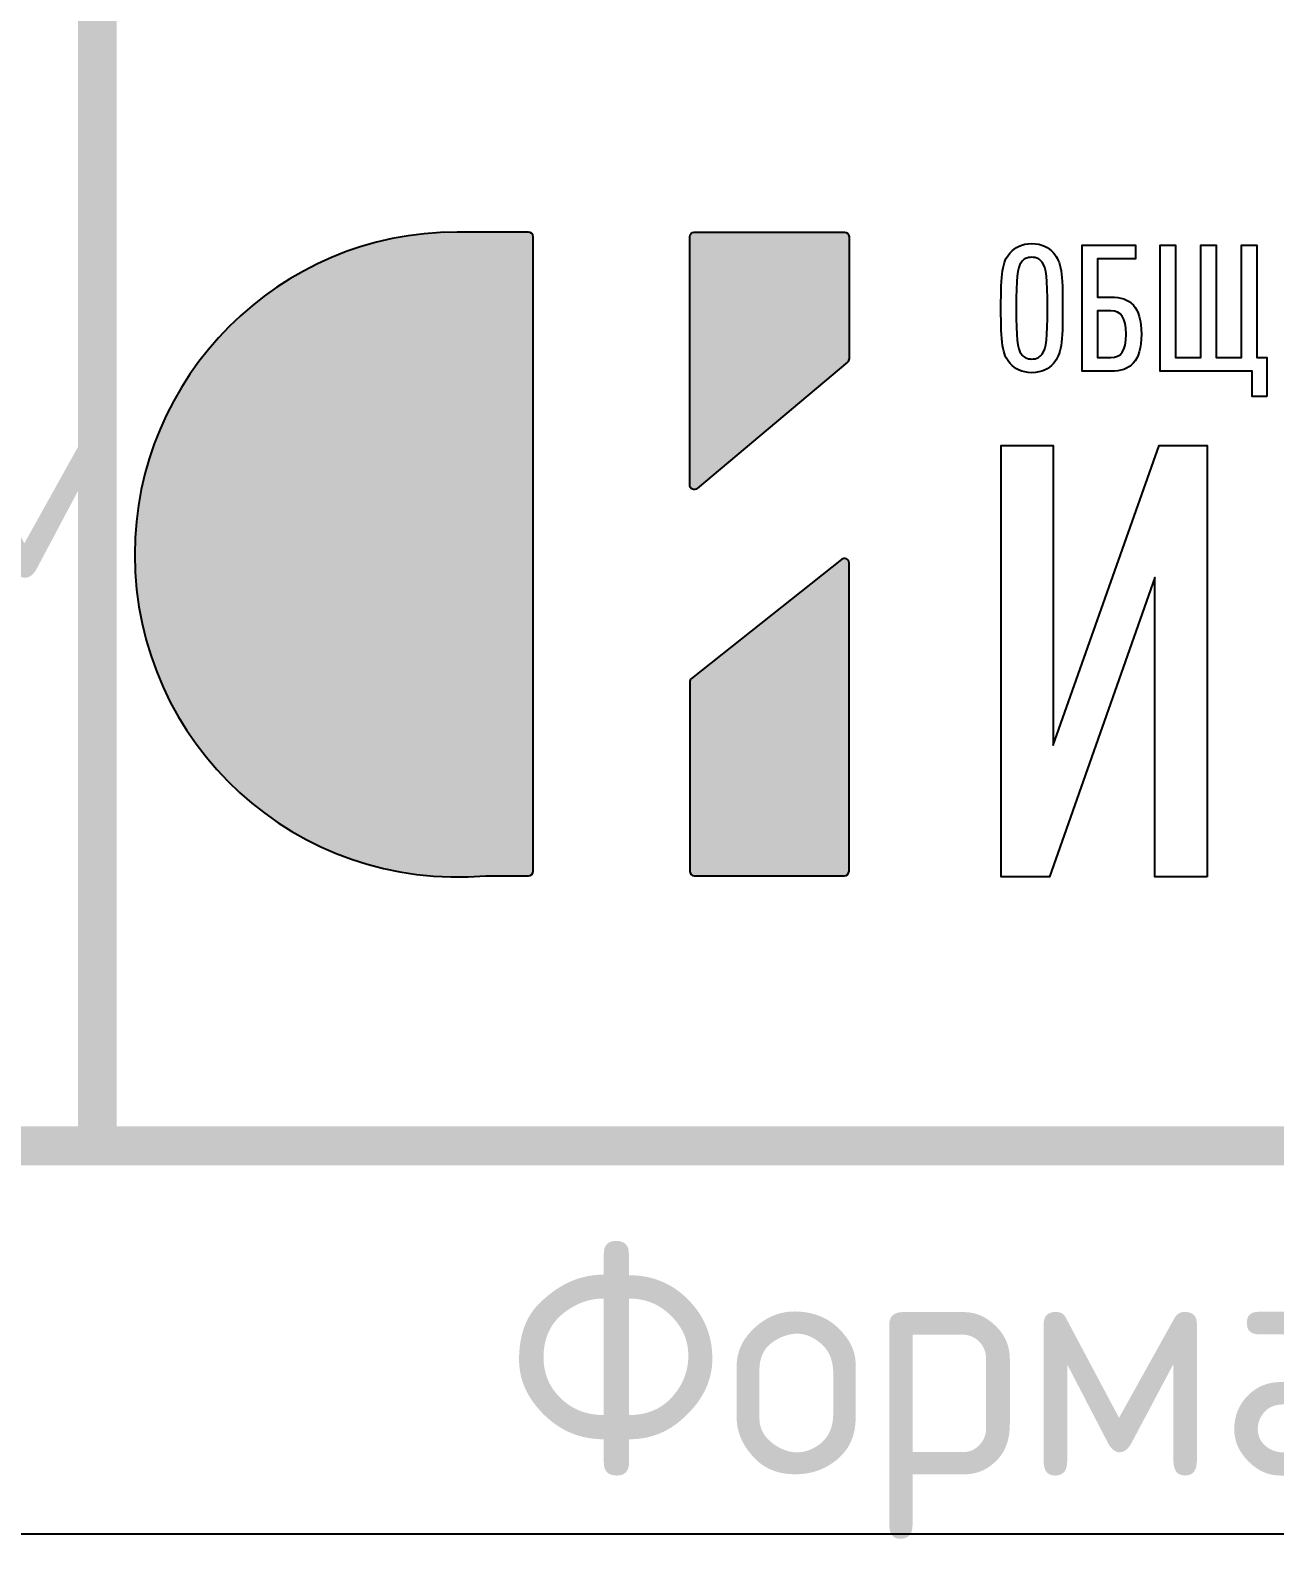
# Model space of a CAD drawing. Header units: millimetres. Extents: x 1601 to 14530, y 1157 to 3820.
# Drawn here: x 8218.07 to 8234.09, y 2825.53 to 2844.95 of the extents above; entities that cross this region are included whole.
import ezdxf
from ezdxf.enums import TextEntityAlignment as Align

# ---------------------------------------------------------------- set-up
doc = ezdxf.new("R2010")
doc.units = ezdxf.units.MM
doc.styles.add('GOST', font='GOST Common.ttf')

# ---------------------------------------------------------------- blocks, each defined once
blk = doc.blocks.new('Лого')
h = blk.add_hatch(color=151)
h.set_gradient(color1=(158, 191, 227), color2=(46, 54, 92), tint=1, name='HEMISPHERICAL')
edge = h.paths.add_edge_path()
edge.add_spline(control_points=[(0.349, 0.4943), (-0.1909, 0.4468), (-0.6571, 0.8707), (-0.6571, 1.4146), (-0.6571, 1.4146), (-0.6571, 1.9249), (-0.2434, 2.3386), (0.2669, 2.3386), (0.2669, 2.3386), (0.2669, 2.3386), (0.4714, 2.3386), (0.4714, 2.3386), (0.4714, 2.3386), (0.4787, 2.3386), (0.4846, 2.3327), (0.4846, 2.3254), (0.4846, 2.3254), (0.4846, 2.3254), (0.4846, 0.5075), (0.4846, 0.5075), (0.4846, 0.5075), (0.4846, 0.5003), (0.4787, 0.4943), (0.4714, 0.4943), (0.4714, 0.4943), (0.4714, 0.4943), (0.3502, 0.4943), (0.3502, 0.4943), (0.3502, 0.4943), (0.3497, 0.4943), (0.3494, 0.4943), (0.349, 0.4943)], knot_values=[0, 0, 0, 0, 0.111111, 0.111111, 0.111111, 0.111211, 0.222222, 0.222222, 0.222222, 0.222322, 0.333333, 0.333333, 0.333333, 0.333433, 0.444444, 0.444444, 0.444444, 0.444544, 0.555556, 0.555556, 0.555556, 0.555656, 0.666667, 0.666667, 0.666667, 0.666767, 0.777778, 0.777778, 0.777778, 0.777878, 1, 1, 1, 1], degree=3, periodic=0)
edge = h.paths.add_edge_path()
edge.add_spline(control_points=[(0.9551, 1.604), (0.9551, 1.604), (1.3853, 1.966), (1.3853, 1.966), (1.3853, 1.966), (1.3884, 1.9686), (1.39, 1.972), (1.39, 1.9761), (1.39, 1.9761), (1.39, 1.9761), (1.39, 2.3254), (1.39, 2.3254), (1.39, 2.3254), (1.39, 2.3327), (1.3841, 2.3386), (1.3768, 2.3386), (1.3768, 2.3386), (1.3768, 2.3386), (0.9466, 2.3386), (0.9466, 2.3386), (0.9466, 2.3386), (0.9393, 2.3386), (0.9334, 2.3327), (0.9334, 2.3254), (0.9334, 2.3254), (0.9334, 2.3254), (0.9334, 1.6141), (0.9334, 1.6141), (0.9334, 1.6141), (0.9334, 1.6089), (0.9363, 1.6044), (0.941, 1.6021), (0.941, 1.6021), (0.9458, 1.5999), (0.9511, 1.6006), (0.9551, 1.604)], knot_values=[0, 0, 0, 0, 0.1, 0.1, 0.1, 0.1001, 0.2, 0.2, 0.2, 0.2001, 0.3, 0.3, 0.3, 0.3001, 0.4, 0.4, 0.4, 0.4001, 0.5, 0.5, 0.5, 0.5001, 0.6, 0.6, 0.6, 0.6001, 0.7, 0.7, 0.7, 0.7001, 0.8, 0.8, 0.8, 0.8001, 1, 1, 1, 1], degree=3, periodic=0)
edge = h.paths.add_edge_path()
edge.add_spline(control_points=[(0.9384, 1.0593), (0.9384, 1.0593), (1.3686, 1.4007), (1.3686, 1.4007), (1.3686, 1.4007), (1.3727, 1.4039), (1.3779, 1.4045), (1.3826, 1.4023), (1.3826, 1.4023), (1.3873, 1.4), (1.39, 1.3956), (1.39, 1.3904), (1.39, 1.3904), (1.39, 1.3904), (1.39, 0.5075), (1.39, 0.5075), (1.39, 0.5075), (1.39, 0.5003), (1.3841, 0.4943), (1.3768, 0.4943), (1.3768, 0.4943), (1.3768, 0.4943), (0.9466, 0.4943), (0.9466, 0.4943), (0.9466, 0.4943), (0.9393, 0.4943), (0.9334, 0.5003), (0.9334, 0.5075), (0.9334, 0.5075), (0.9334, 0.5075), (0.9334, 1.049), (0.9334, 1.049), (0.9334, 1.049), (0.9334, 1.0531), (0.9351, 1.0567), (0.9384, 1.0593)], knot_values=[0, 0, 0, 0, 0.1, 0.1, 0.1, 0.1001, 0.2, 0.2, 0.2, 0.2001, 0.3, 0.3, 0.3, 0.3001, 0.4, 0.4, 0.4, 0.4001, 0.5, 0.5, 0.5, 0.5001, 0.6, 0.6, 0.6, 0.6001, 0.7, 0.7, 0.7, 0.7001, 0.8, 0.8, 0.8, 0.8001, 1, 1, 1, 1], degree=3, periodic=0)
at = {"color": 159}
for points, knots in [([(0.349, 0.4943), (-0.1909, 0.4468), (-0.6571, 0.8707), (-0.6571, 1.4146), (-0.6571, 1.4146), (-0.6571, 1.9249), (-0.2434, 2.3386), (0.2669, 2.3386), (0.2669, 2.3386), (0.2669, 2.3386), (0.4714, 2.3386), (0.4714, 2.3386), (0.4714, 2.3386), (0.4787, 2.3386), (0.4846, 2.3327), (0.4846, 2.3254), (0.4846, 2.3254), (0.4846, 2.3254), (0.4846, 0.5075), (0.4846, 0.5075), (0.4846, 0.5075), (0.4846, 0.5003), (0.4787, 0.4943), (0.4714, 0.4943), (0.4714, 0.4943), (0.4714, 0.4943), (0.3502, 0.4943), (0.3502, 0.4943), (0.3502, 0.4943), (0.3497, 0.4943), (0.3494, 0.4943), (0.349, 0.4943)], [0, 0, 0, 0, 0.111111, 0.111111, 0.111111, 0.111111, 0.222222, 0.222222, 0.222222, 0.222222, 0.333333, 0.333333, 0.333333, 0.333333, 0.444444, 0.444444, 0.444444, 0.444444, 0.555556, 0.555556, 0.555556, 0.555556, 0.666667, 0.666667, 0.666667, 0.666667, 0.777778, 0.777778, 0.777778, 0.777778, 1, 1, 1, 1]), ([(0.9551, 1.604), (0.9551, 1.604), (1.3853, 1.966), (1.3853, 1.966), (1.3853, 1.966), (1.3884, 1.9686), (1.39, 1.972), (1.39, 1.9761), (1.39, 1.9761), (1.39, 1.9761), (1.39, 2.3254), (1.39, 2.3254), (1.39, 2.3254), (1.39, 2.3327), (1.3841, 2.3386), (1.3768, 2.3386), (1.3768, 2.3386), (1.3768, 2.3386), (0.9466, 2.3386), (0.9466, 2.3386), (0.9466, 2.3386), (0.9393, 2.3386), (0.9334, 2.3327), (0.9334, 2.3254), (0.9334, 2.3254), (0.9334, 2.3254), (0.9334, 1.6141), (0.9334, 1.6141), (0.9334, 1.6141), (0.9334, 1.6089), (0.9363, 1.6044), (0.941, 1.6021), (0.941, 1.6021), (0.9458, 1.5999), (0.9511, 1.6006), (0.9551, 1.604)], [0, 0, 0, 0, 0.1, 0.1, 0.1, 0.1, 0.2, 0.2, 0.2, 0.2, 0.3, 0.3, 0.3, 0.3, 0.4, 0.4, 0.4, 0.4, 0.5, 0.5, 0.5, 0.5, 0.6, 0.6, 0.6, 0.6, 0.7, 0.7, 0.7, 0.7, 0.8, 0.8, 0.8, 0.8, 1, 1, 1, 1]), ([(2.0023, 2.1207), (2.0023, 2.2208), (1.9992, 2.2533), (1.9759, 2.2792), (1.9759, 2.2792), (1.9616, 2.2949), (1.9423, 2.3056), (1.9139, 2.3056), (1.9139, 2.3056), (1.8854, 2.3056), (1.8661, 2.2949), (1.8519, 2.2792), (1.8519, 2.2792), (1.8286, 2.2533), (1.8255, 2.2208), (1.8255, 2.1207), (1.8255, 2.1207), (1.8255, 2.0206), (1.8286, 1.9881), (1.8519, 1.9622), (1.8519, 1.9622), (1.8661, 1.9465), (1.8854, 1.9358), (1.9139, 1.9358), (1.9139, 1.9358), (1.9423, 1.9358), (1.9616, 1.9465), (1.9759, 1.9622), (1.9759, 1.9622), (1.9992, 1.9881), (2.0023, 2.0206), (2.0023, 2.1207)], [0, 0, 0, 0, 0.111111, 0.111111, 0.111111, 0.111111, 0.222222, 0.222222, 0.222222, 0.222222, 0.333333, 0.333333, 0.333333, 0.333333, 0.444444, 0.444444, 0.444444, 0.444444, 0.555556, 0.555556, 0.555556, 0.555556, 0.666667, 0.666667, 0.666667, 0.666667, 0.777778, 0.777778, 0.777778, 0.777778, 1, 1, 1, 1]), ([(2.2278, 2.046), (2.2278, 2.1263), (2.1958, 2.1522), (2.1409, 2.1522), (2.1409, 2.1522), (2.1409, 2.1522), (2.1023, 2.1522), (2.1023, 2.1522), (2.1023, 2.1522), (2.1023, 2.1522), (2.1023, 2.2624), (2.1023, 2.2624), (2.1023, 2.2624), (2.1023, 2.2624), (2.2115, 2.2624), (2.2115, 2.2624), (2.2115, 2.2624), (2.2115, 2.2624), (2.2115, 2.3015), (2.2115, 2.3015), (2.2115, 2.3015), (2.2115, 2.3015), (2.0586, 2.3015), (2.0586, 2.3015), (2.0586, 2.3015), (2.0586, 2.3015), (2.0586, 1.9399), (2.0586, 1.9399), (2.0586, 1.9399), (2.0586, 1.9399), (2.1409, 1.9399), (2.1409, 1.9399), (2.1409, 1.9399), (2.1953, 1.9399), (2.2278, 1.9663), (2.2278, 2.046)], [0, 0, 0, 0, 0.1, 0.1, 0.1, 0.1, 0.2, 0.2, 0.2, 0.2, 0.3, 0.3, 0.3, 0.3, 0.4, 0.4, 0.4, 0.4, 0.5, 0.5, 0.5, 0.5, 0.6, 0.6, 0.6, 0.6, 0.7, 0.7, 0.7, 0.7, 0.8, 0.8, 0.8, 0.8, 1, 1, 1, 1]), ([(2.5874, 1.8678), (2.5874, 1.8678), (2.5874, 1.979), (2.5874, 1.979), (2.5874, 1.979), (2.5874, 1.979), (2.5589, 1.979), (2.5589, 1.979), (2.5589, 1.979), (2.5589, 1.979), (2.5589, 2.3015), (2.5589, 2.3015), (2.5589, 2.3015), (2.5589, 2.3015), (2.5153, 2.3015), (2.5153, 2.3015), (2.5153, 2.3015), (2.5153, 2.3015), (2.5153, 1.979), (2.5153, 1.979), (2.5153, 1.979), (2.5153, 1.979), (2.4421, 1.979), (2.4421, 1.979), (2.4421, 1.979), (2.4421, 1.979), (2.4421, 2.3015), (2.4421, 2.3015), (2.4421, 2.3015), (2.4421, 2.3015), (2.3984, 2.3015), (2.3984, 2.3015), (2.3984, 2.3015), (2.3984, 2.3015), (2.3984, 1.979), (2.3984, 1.979), (2.3984, 1.979), (2.3984, 1.979), (2.3253, 1.979), (2.3253, 1.979), (2.3253, 1.979), (2.3253, 1.979), (2.3253, 2.3015), (2.3253, 2.3015), (2.3253, 2.3015), (2.3253, 2.3015), (2.2816, 2.3015), (2.2816, 2.3015), (2.2816, 2.3015), (2.2816, 2.3015), (2.2816, 1.9399), (2.2816, 1.9399), (2.2816, 1.9399), (2.2816, 1.9399), (2.5457, 1.9399), (2.5457, 1.9399), (2.5457, 1.9399), (2.5457, 1.9399), (2.5457, 1.8678), (2.5457, 1.8678), (2.5457, 1.8678), (2.5457, 1.8678), (2.5874, 1.8678), (2.5874, 1.8678)], [0, 0, 0, 0, 0.058824, 0.058824, 0.058824, 0.058824, 0.117647, 0.117647, 0.117647, 0.117647, 0.176471, 0.176471, 0.176471, 0.176471, 0.235294, 0.235294, 0.235294, 0.235294, 0.294118, 0.294118, 0.294118, 0.294118, 0.352941, 0.352941, 0.352941, 0.352941, 0.411765, 0.411765, 0.411765, 0.411765, 0.470588, 0.470588, 0.470588, 0.470588, 0.529412, 0.529412, 0.529412, 0.529412, 0.588235, 0.588235, 0.588235, 0.588235, 0.647059, 0.647059, 0.647059, 0.647059, 0.705882, 0.705882, 0.705882, 0.705882, 0.764706, 0.764706, 0.764706, 0.764706, 0.823529, 0.823529, 0.823529, 0.823529, 0.882353, 0.882353, 0.882353, 0.882353, 1, 1, 1, 1]), ([(1.9586, 2.1207), (1.9586, 2.0349), (1.956, 2.0059), (1.9433, 1.9886), (1.9433, 1.9886), (1.9372, 1.9805), (1.9281, 1.9749), (1.9139, 1.9749), (1.9139, 1.9749), (1.8997, 1.9749), (1.89, 1.9805), (1.8839, 1.9886), (1.8839, 1.9886), (1.8712, 2.0059), (1.8692, 2.0349), (1.8692, 2.1207), (1.8692, 2.1207), (1.8692, 2.2065), (1.8712, 2.2355), (1.8839, 2.2528), (1.8839, 2.2528), (1.89, 2.2609), (1.8997, 2.2665), (1.9139, 2.2665), (1.9139, 2.2665), (1.9281, 2.2665), (1.9372, 2.2609), (1.9433, 2.2528), (1.9433, 2.2528), (1.956, 2.2355), (1.9586, 2.2065), (1.9586, 2.1207)], [0, 0, 0, 0, 0.111111, 0.111111, 0.111111, 0.111111, 0.222222, 0.222222, 0.222222, 0.222222, 0.333333, 0.333333, 0.333333, 0.333333, 0.444444, 0.444444, 0.444444, 0.444444, 0.555556, 0.555556, 0.555556, 0.555556, 0.666667, 0.666667, 0.666667, 0.666667, 0.777778, 0.777778, 0.777778, 0.777778, 1, 1, 1, 1]), ([(2.1841, 2.046), (2.1841, 1.9973), (2.1689, 1.979), (2.1404, 1.979), (2.1404, 1.979), (2.1404, 1.979), (2.1023, 1.979), (2.1023, 1.979), (2.1023, 1.979), (2.1023, 1.979), (2.1023, 2.1126), (2.1023, 2.1126), (2.1023, 2.1126), (2.1023, 2.1126), (2.1404, 2.1126), (2.1404, 2.1126), (2.1404, 2.1126), (2.1689, 2.1126), (2.1841, 2.0948), (2.1841, 2.046)], [0, 0, 0, 0, 0.166667, 0.166667, 0.166667, 0.166667, 0.333333, 0.333333, 0.333333, 0.333333, 0.5, 0.5, 0.5, 0.5, 0.666667, 0.666667, 0.666667, 0.666667, 1, 1, 1, 1]), ([(2.416, 0.4914), (2.416, 0.4914), (2.416, 1.7272), (2.416, 1.7272), (2.416, 1.7272), (2.416, 1.7272), (2.2789, 1.7272), (2.2789, 1.7272), (2.2789, 1.7272), (2.2789, 1.7272), (1.9752, 0.8681), (1.9752, 0.8681), (1.9752, 0.8681), (1.9752, 0.8681), (1.9752, 1.7272), (1.9752, 1.7272), (1.9752, 1.7272), (1.9752, 1.7272), (1.826, 1.7272), (1.826, 1.7272), (1.826, 1.7272), (1.826, 1.7272), (1.826, 0.4914), (1.826, 0.4914), (1.826, 0.4914), (1.826, 0.4914), (1.9648, 0.4914), (1.9648, 0.4914), (1.9648, 0.4914), (1.9648, 0.4914), (2.2668, 1.3488), (2.2668, 1.3488), (2.2668, 1.3488), (2.2668, 1.3488), (2.2668, 0.4914), (2.2668, 0.4914), (2.2668, 0.4914), (2.2668, 0.4914), (2.416, 0.4914), (2.416, 0.4914)], [0, 0, 0, 0, 0.090909, 0.090909, 0.090909, 0.090909, 0.181818, 0.181818, 0.181818, 0.181818, 0.272727, 0.272727, 0.272727, 0.272727, 0.363636, 0.363636, 0.363636, 0.363636, 0.454545, 0.454545, 0.454545, 0.454545, 0.545455, 0.545455, 0.545455, 0.545455, 0.636364, 0.636364, 0.636364, 0.636364, 0.727273, 0.727273, 0.727273, 0.727273, 0.818182, 0.818182, 0.818182, 0.818182, 1, 1, 1, 1]), ([(0.9384, 1.0593), (0.9384, 1.0593), (1.3686, 1.4007), (1.3686, 1.4007), (1.3686, 1.4007), (1.3727, 1.4039), (1.3779, 1.4045), (1.3826, 1.4023), (1.3826, 1.4023), (1.3873, 1.4), (1.39, 1.3956), (1.39, 1.3904), (1.39, 1.3904), (1.39, 1.3904), (1.39, 0.5075), (1.39, 0.5075), (1.39, 0.5075), (1.39, 0.5003), (1.3841, 0.4943), (1.3768, 0.4943), (1.3768, 0.4943), (1.3768, 0.4943), (0.9466, 0.4943), (0.9466, 0.4943), (0.9466, 0.4943), (0.9393, 0.4943), (0.9334, 0.5003), (0.9334, 0.5075), (0.9334, 0.5075), (0.9334, 0.5075), (0.9334, 1.049), (0.9334, 1.049), (0.9334, 1.049), (0.9334, 1.0531), (0.9351, 1.0567), (0.9384, 1.0593)], [0, 0, 0, 0, 0.1, 0.1, 0.1, 0.1, 0.2, 0.2, 0.2, 0.2, 0.3, 0.3, 0.3, 0.3, 0.4, 0.4, 0.4, 0.4, 0.5, 0.5, 0.5, 0.5, 0.6, 0.6, 0.6, 0.6, 0.7, 0.7, 0.7, 0.7, 0.8, 0.8, 0.8, 0.8, 1, 1, 1, 1])]:
    blk.add_open_spline(points, degree=3, knots=knots, dxfattribs=at)
blk = doc.blocks.new('*U427')
blk.add_lwpolyline([(0, 0), (420, 0), (420, -297), (0, -297)], close=True)
at = {"const_width": 0.5}
blk.add_lwpolyline([(20, -5), (415, -5), (415, -292), (20, -292)], close=True, dxfattribs=at)
blk.add_lwpolyline([(365, -262), (365, -292)], dxfattribs=at)
at = {"xscale": 4.492609629394886, "yscale": 4.492609629394886, "zscale": 4.492609629394886}
blk.add_blockref('Лого', (368.434, -290.745), dxfattribs=at)
at = {"style": 'GOST'}
blk.add_attdef('РАЗРАБОТАЛ', text='', height=2.5, dxfattribs=at).set_placement((250.501, -264.224), align=Align.MIDDLE_LEFT)
blk.add_attdef('ПРОВЕРИЛ', (250.749, -270.729), '', height=2.5, dxfattribs=at)
at = {"style": 'GOST', "flags": 8}
for tag, p in [('ЛИСТ', (387.603, -271.867)), ('ЛИСТОВ', (405.299, -271.865)), ('ФОРМАТ', (380.972, -294.745))]:
    blk.add_attdef(tag, text='', height=3, dxfattribs=at).set_placement(p, align=Align.MIDDLE_CENTER)
blk.add_attdef('ИМЯ_ЧЕРТЕЖА_001', (321.53, -284.988), '', height=3, dxfattribs=at)

msp = doc.modelspace()

# ---------------------------------------------------------------- block references
ref = msp.add_blockref('*U427', (7853.9325, 3122.5891))
ref.add_attrib('ИМЯ_ЧЕРТЕЖА_001', 'Схема расположения блоков по осям', (8154.2715, 2837.6012), dxfattribs={"height": 3, "style": 'GOST'})
ref.add_attrib('ФОРМАТ', 'Формат А3 ', dxfattribs={"height": 3, "style": 'GOST'}).set_placement((8234.9047, 2827.844), align=Align.MIDDLE_CENTER)

doc.saveas('drawing.dxf')
